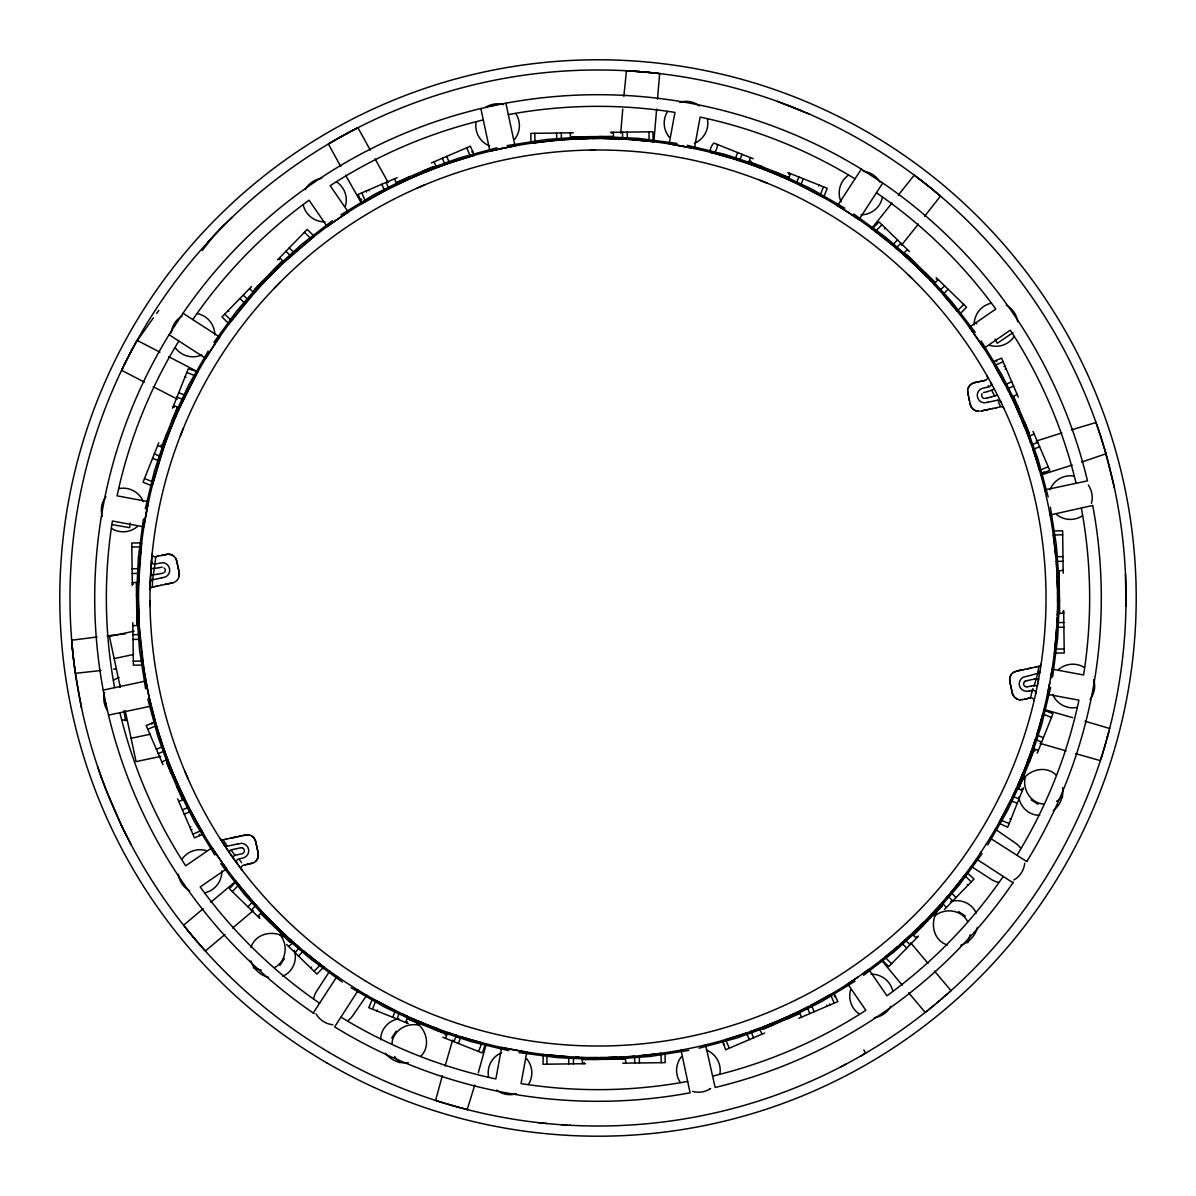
<?xml version="1.0" encoding="UTF-8"?>
<svg xmlns="http://www.w3.org/2000/svg" width="1196" height="1196" viewBox="0 0 1196 1196"><rect width="100%" height="100%" fill="white"/><g stroke="black" fill="none" stroke-linecap="round" stroke-linejoin="round"><path stroke-width="1.5" d="M1057.638 602.889L1057.653 596.341M1125.959 606.357L1125.496 574.409M150.098 587.61L150.233 582.826M136.538 596.415L138.362 557.605L143.4 519.079M1057.473 610.917L1057.458 611.605M1059.462 599.585L1057.638 638.395L1052.6 676.921M138.542 584.306L138.362 602.769M138.542 584.56L141.651 542.909L131.769 542.999L132.322 585.457M152.535 580.09L152.4 586.653M1057.399 613.294L1063.722 613.443M1057.369 614.101L1057.339 615.222M380.717 1039.758C380.373 1029.412 388.82 1020.083 398.971 1018.843M1057.219 618.063L1057.174 619.199M1057.115 620.32L1057.055 621.457M151.488 561.193L150.248 582.497A2.915 2.9 0 0 1 152.55 579.806M1064.186 648.994L1054.812 649.114L1056.741 627.048M155.032 563.735L155.689 556.768A2.915 2.915 0 0 1 152.191 553.554L151.533 560.655M967.728 390.24L967.758 389.866A8.536 8.536 0 0 1 973.484 383.004M620.709 133.204L622.772 109.06M623.864 96.278L626.45 70.743M653.853 141.741L656.634 109.09M657.486 99.148L659.669 73.584L654.451 73.001M129.975 523.026L129.631 527.675L112.618 524.7M1054.438 652.298L1054.349 653.061L1064.231 653.001L1063.678 610.543M970.15 934.749L967.743 942.807M391.959 1043.704C392.722 1030.653 406.954 1022.042 419.063 1025.331M179.191 575.964L179.28 575.321A10.226 10.226 0 0 0 179.325 574.349L179.31 573.975A12.693 12.693 0 0 0 179.265 573.213L179.116 572.077M1038.143 671.001L1038.846 666.531M1029.607 675.665L1037.769 673.303M1038.053 671.584L1037.829 672.989M1039.862 672.062L1039.922 671.704A2.915 2.9 0 0 1 1037.68 673.931M145.882 515.057L143.879 526.853L112.409 521.022A491.661 491.661 0 0 0 114.592 687.67M1050.507 678.775L1052.121 669.147L1083.591 674.978A491.661 491.661 0 0 0 1081.408 508.33M145.613 516.582L146.151 513.607M1038.636 678.999L1034.405 679.089M152.565 579.731L154.942 564.363M1038.502 679.747L1037.799 683.424M146.047 514.235L146.45 512.052M1049.729 682.991L1049.58 683.768M146.331 512.665L146.749 510.513M1049.281 685.383L1049.43 684.605M146.63 511.096L148.543 501.677L117.073 495.847A491.661 491.661 0 0 1 178.832 341.054M1049.37 684.904L1047.457 694.323L1078.927 700.153A491.661 491.661 0 0 1 1017.168 854.946M1037.56 684.65L1037.395 685.472M1037.321 685.876L1034.121 685.383M1036.185 691.363L1035.706 693.56M145.314 508.763L154.419 470.985L166.618 434.103M1050.686 687.237L1041.581 725.015L1029.382 761.897M1025.331 776.937C1022.042 789.046 1030.653 803.278 1043.704 804.041M1031.46 693.8L1032.118 690.854M1031.311 694.472L1030.548 697.702M1031.879 691.916L1032.058 691.094M1043.944 709.452L1072.707 717.675M1109.664 728.439L1085.041 721.248M977.356 927.423C975.458 935.676 968.969 942.702 960.837 945.139M1109.021 730.906L1108.079 734.464M164.42 445.39L152.221 485.89L143.027 482.257L158.754 442.834M1040.146 723.67L1042.837 713.773M1010.007 677.175L1009.843 677.893A10.659 10.659 0 0 0 1009.738 681.047L1010.456 684.516A67.798 67.798 0 0 1 1011.592 689.838L1011.816 691.153M1107.436 736.871L1107.69 735.959M1107.526 736.527L1106.868 738.904M1106.539 740.145L1105.837 742.581M1105.926 742.297L1104.67 746.633M1039.922 724.462L1036.678 735.286M435.598 1100.425L442.341 1075.667M445.106 1066.085L452.626 1040.072M467.232 1109.574L474.752 1085.041M478.325 1072.707L486.324 1043.884M1103.923 749.145L1104.656 746.678M1103.564 750.37L1102.951 752.389M1102.847 752.733L1101.471 757.143M1019.5 786.983C1023.043 771.375 1044.646 763.153 1056.412 775.367M1101.591 756.769L1100.858 759.071M1035.512 738.934L1032.402 748.248M1100.365 760.611L1075.667 753.659M257.828 857.891L258.142 856.695A9.912 9.912 0 0 0 258.306 855.14L258.261 853.72A14.188 14.188 0 0 0 258.157 852.912L257.888 851.612M164.36 445.54L169.996 430.381M1031.415 751.103L1026.527 764.274M250.996 947.501C256.049 930.802 279.999 928.858 289.806 942.089M968.177 388.162L968.446 387.504A8.776 8.776 0 0 1 972.333 383.453M1037.635 674.021L1034.032 686.295M180.312 435.942L182.181 431.203M169.952 430.5L170.535 429.02M257.678 858.294L256.228 860.672M172.568 408.195L188.295 368.772L197.833 371.836L168.741 356.737M161.804 446.153L177.083 407.896M158.201 459.907L158.889 458.203M162.297 449.636L162.985 447.932M372.494 1009.185L375.963 1000.469L395.622 1010.71M753.166 158.754L713.743 143.027C704.534 154.359 716.554 157.663 717.465 144.507M376.875 1010.934L377.278 1009.917M392.722 1017.258L395.383 1010.59M713.982 153.223L735.032 159.247L737.693 152.58M397.102 1019.007L399.344 1012.519M739.532 160.683L742.073 154.329M405.504 1022.356L408.06 1016.585M735.032 159.247L748.128 163.553L750.475 157.678M406.969 1022.939L407.373 1021.922M408.449 1019.216L409.122 1017.527L446.078 1032.671M749.922 163.329L786.878 178.473L787.551 176.784M750.46 161.983L750.864 160.967M445.136 1035.033L445.54 1034.017M788.627 174.078L789.031 173.061M445.525 1038.322L447.872 1032.447M788.149 179.52L790.496 173.644M453.927 1041.671L456.468 1035.317M823.431 197.415L796.372 183.347L798.898 176.993M458.307 1043.42L460.968 1036.753L470.133 1039.518M800.617 185.41L803.278 178.742M818.722 186.083L819.125 185.066M478.535 1051.493L482.018 1042.777L472.33 1040.146M820.037 195.531L823.506 186.815M823.566 197.489L827.228 188.295L787.805 172.568M1033.015 748.068L1033.703 746.364M1037.111 737.797L1037.799 736.093M1018.917 788.104L1034.196 749.847M1023.432 787.805L1007.705 827.228L998.765 823.117M1037.246 753.166L1052.973 713.743L1043.779 710.08M171.073 427.675L171.372 426.882M171.342 427.002L171.686 426.135M182.405 430.65L183.167 428.781M171.955 425.447L171.611 426.314L172.254 424.715M172.149 424.969L172.523 424.072M172.433 424.296L178.653 409.765M1023.357 772.227L1017.766 785.294M172.269 419.945L188.819 384.783L208.209 351.116M1023.731 776.055L1007.182 811.217L987.791 844.884M178.563 409.974L197.549 372.33M1032.97 688.672L1032.597 689.479M121.603 370.282L125.67 361.969M1012.25 797.209L1016.48 788.149L1022.356 790.496M122.082 369.295L122.814 367.755M1010.949 799.885L1000.364 820.232M124.01 365.318L124.862 363.569M125.281 362.747L126.223 360.848M125.999 361.297L126.387 360.519M126.342 360.609L129.482 354.465M126.701 359.921L127.239 358.86M127.135 359.069L127.628 358.082M128.72 355.945L130.439 352.656M130.08 353.343L131.067 351.475M130.783 352.013L131.276 351.056M131.186 351.22L135.372 343.476M131.56 350.518L132.113 349.486M132.008 349.681L132.472 348.798M132.816 348.171L133.324 347.229M133.653 346.616L134.565 344.941M135.058 344.044L136.075 342.191M135.836 342.639L153.372 317.912M136.688 341.099L137.077 340.382L159.89 352.147M995.281 829.202L1014.911 842.717A21.812 21.812 0 0 1 1020.801 848.383M989.989 838.067L1026.766 861.554M105.263 700.527L103.215 690.152A503.292 503.292 0 0 1 169.07 334.716L174.212 326.493M986.461 843.733L985.833 844.72M210.167 351.28L205.727 358.396L169.07 334.716M210.496 350.772L211.393 349.367M174.168 326.583L174.706 325.731M174.646 325.82L176.47 322.995M211.318 349.486L213.905 345.509M279.954 965.411L284.409 958.564M329.633 971.182L316.671 991.14A21.812 21.812 0 0 0 313.591 998.705M337.018 976.385L313.232 1012.997A503.292 503.292 0 0 1 108.522 715.133L151.219 706.059M837.514 205.682L861.374 169.114A503.292 503.292 0 0 0 505.908 103.2L495.802 105.188M858.982 219.616L882.768 183.003A503.292 503.292 0 0 1 1087.478 480.867L1044.781 489.941L1044.975 490.779M391.705 1037.993L396.16 1031.131M176.41 323.099L177.935 320.782M213.86 345.569L219.586 337.063M177.8 320.976L182.973 313.292A503.292 503.292 0 0 1 480.867 108.522L489.941 151.219L499.45 149.037M980.974 852.195L980.331 853.152M1013.356 882.229L1013.027 882.708A503.292 503.292 0 0 1 715.133 1087.478L705.595 1044.885M213.92 342.325L236.793 310.915L262.178 281.509M982.08 853.675L959.207 885.085L933.822 914.492M970.419 867.429L971.182 866.367L991.14 879.329A21.812 21.812 0 0 0 998.705 882.409M156.631 313.412L158.799 310.422M202.184 250.577L214.129 235.448M1011.397 674.38L1011.024 674.918A8.402 8.402 0 0 0 1010.261 676.443M966.802 872.362L974.052 879.045L944.436 909.453M255.944 290.942L229.064 323.832L221.948 316.955L251.564 286.547M871.555 228.6L892.007 202.991M898.241 195.202L914.252 175.154L928.245 185.993M901.47 245.21L918.379 224.056M924.598 216.267L940.475 196.114M950.222 893.352L964.544 875.367L971.257 881.915M949.071 894.698L941.686 903.219M255.884 291.017L266.349 279.744M940.176 904.909L935.975 909.543M207.85 242.205L209.763 240.112M934.599 911.023L936.767 908.676M935.616 909.917L930.787 915.075M420.633 1056.412C432.847 1044.646 424.625 1023.043 409.017 1019.5M214.039 235.537L214.757 234.775M1062.661 796.387L1057.967 800.408M214.592 234.954L215.37 234.117M215.235 234.267L215.998 233.459M215.743 233.743L216.626 232.801M274.123 288.445L280.073 282.331M216.401 233.041L217.253 232.159M217.014 232.413L217.881 231.501M217.657 231.725L219.481 229.841M267.336 278.713L266.723 279.341L268.233 277.771M219.152 230.2L220.064 229.243M277.592 259.846L307.208 229.438L314.294 236.345L282.615 263.613M254.3 289.582L281.867 261.281M253.522 292.885L282.166 262.447M232.308 891.588L238.841 884.876L238.258 884.143M874.5 230.798L875.367 231.456L881.915 224.743M884.532 228.825L885.294 228.032M247.901 906.777L252.909 901.635L238.841 884.876M875.367 231.456L892.5 245.075L897.508 239.933M251.28 910.066L256.049 905.178L252.909 901.635M892.5 245.075L896.118 248.125L900.887 243.237M257.768 916.39L262.178 911.86L256.049 905.178M896.118 248.125L902.965 254.075L907.375 249.545M258.889 917.482L259.652 916.704M262.447 913.834L292.885 942.478M904.445 254.808L905.208 254.03M290.792 941.97L291.555 941.192M933.553 282.166L903.115 253.522M936.348 279.296L937.111 278.519M288.625 946.455L293.469 942.298M938.232 279.61L933.822 284.14L934.599 284.962M295.113 952.764L299.449 947.501M944.72 285.934L939.563 290.404M298.492 956.067L303.5 950.925L320.812 964.679M948.099 289.223L943.091 294.366L957.293 311.304M310.706 967.968L311.468 967.175M314.085 971.257L320.633 964.544M957.159 311.124L963.692 304.412M323.802 966.921L316.955 974.052L286.547 944.436M959.611 314.249L966.562 307.208L936.154 277.592M942.478 903.115L913.834 933.553M914.133 934.719L941.701 906.418M918.408 936.154L888.792 966.562L881.706 959.655M219.78 229.557L220.662 228.645M268.741 277.263L269.758 276.216M220.408 228.899L221.23 228.062M269.474 276.5L270.266 275.693M221.036 228.257L221.903 227.375M270.042 275.932L270.789 275.185M221.679 227.614L222.546 226.717M222.306 226.971L223.159 226.104M271.163 274.796L282.241 263.972M222.949 226.313L223.742 225.521M223.592 225.67L224.355 224.908M923.686 922.37L913.4 932.372M224.235 225.027L224.998 224.25M224.878 224.385L232.114 217.298M272.823 270.58L301.556 244.433L332.353 220.737M923.177 925.42L894.444 951.568L863.647 975.263M912.114 933.583L903.787 941.192M949.071 992.411L951.014 990.662L934.48 971.047M902.681 942.179L900.618 943.988M947.86 993.487L944.87 996.104M942.089 906.194C928.858 916.001 930.802 939.951 947.501 945.004M943.495 997.3L941.103 999.363M897.508 946.679L890.781 952.36M939.877 1000.409L937.978 1002.009M203.2 908.676L183.586 925.211L187.533 930.159M210.825 902.247L235.896 881.123M224.953 934.48L205.338 951.014L195.591 939.877M232.577 928.051L253.283 910.605M938.606 1001.486L936.677 1003.1M934.689 1004.76L933.03 1006.12M889.555 953.362L885.937 956.292M930.159 1008.467L931.774 1007.152M930.294 1008.363L928.515 1009.783M1053.242 810.574C1060.164 805.371 1063.962 796.297 1062.631 787.716M934.39 916.315C944.033 907.659 961.3 909.334 967.519 921.369M927.259 1010.784L925.211 1012.414L908.676 992.8M881.317 959.954L902.247 985.175M862.301 974.082L868.804 969.418L886.939 995.805A491.661 491.661 0 0 0 1003.235 876.414M335.538 220.647L327.196 226.582L309.061 200.195A491.661 491.661 0 0 0 192.765 319.586M335.015 221.006L336.779 219.78M336.33 220.094L337.99 218.943M228.6 851.492L232.293 849.579M337.646 219.182L348.29 212.081L330.171 185.694A491.661 491.661 0 0 1 483.289 119.914M858.354 976.818L847.71 983.919L865.829 1010.306A491.661 491.661 0 0 1 712.711 1076.086M1013.042 332.652L997.285 343.267L995.072 339.156M1013.162 672.675L1014.387 671.958A11.482 11.482 0 0 1 1015.613 671.434L1015.838 671.36A18.613 18.613 0 0 1 1017.333 670.926L1019.485 670.478M340.995 214.802L374.154 194.529L408.853 177.083M1013.431 672.496L1017.138 670.971M855.005 981.198L821.846 1001.471L787.147 1018.917M274.632 967.519C286.666 961.3 288.341 944.033 279.685 934.39M1057.488 800.722L1056.517 801.29M361.76 203.694L345.569 175.199M833.522 992.725L837.873 1001.56L798.868 1018.319M329.767 143.176L330.634 142.668M254.225 862.346L253.896 862.525M413.218 177.113L387.459 189.402L362.059 203.514L358.127 194.44L397.132 177.681M331.232 142.324L332.892 141.352M334.267 140.56L328.377 144.013L340.755 166.468M333.863 140.784L335.702 139.738M860.896 1055.933L865.62 1053.183L863.841 1049.938M335.762 139.693L341.936 136.224M336.704 139.155L338.064 138.392M338.916 137.899L339.858 137.376M340.501 137.017L343.745 135.223M342.654 135.821L344.926 134.58M344.463 134.834L352.999 130.259M345.853 134.072L346.825 133.548M346.616 133.653L347.423 133.219M981.109 388.85L980.242 389.403A7.4 7.4 -55.4 0 0 977.446 396.893A7.281 7.281 0 0 0 983.396 402.678L984.099 402.738M348.26 132.771L349.023 132.352M165.915 576.636L166.468 576.322A7.281 7.281 0 0 0 169.503 568.623A7.4 7.4 31.4 0 0 164.121 562.927L162.97 562.763M349.695 132.008L351.265 131.171M845.811 1064.261L839.996 1067.31M987.298 391.675L994.354 389.119M810.634 1005.522L830.487 994.519L834.195 1003.145M352.342 130.603L356.782 128.301M355.182 129.123L357.888 127.733M808.541 1006.598L799.048 1011.368L801.529 1017.168M990.737 397.177L997.389 395.009M282.809 976.175C292.616 972.213 297.64 960.343 294.336 950.446M797.553 1012.085L796.686 1012.504M796.207 1012.728L783.455 1018.588M417.24 188.056L424.879 184.782M412.919 177.247L413.891 176.829M413.622 176.933L415.221 176.246L414.354 176.619M781.481 1019.455L780.031 1020.083M415.042 176.32L416.552 175.677M417.225 175.378L420.454 174.018M431.382 162.97L470.387 146.211L474.289 155.301L447.11 163.822L420.573 173.973M396.937 182.196L433.236 166.603M360.415 199.792L361.73 199.224M434.895 167.784L398.208 183.556L397.625 182.211M471.792 151.937L472.689 151.548M155.301 721.711L146.211 725.613L162.97 764.618M992.471 362.029L1001.56 358.127L1018.319 397.132M147.796 729.291L156.407 725.598L149.276 697.642M1003.145 361.805L994.519 365.513L1005.268 384.888M1003.997 366.574L1004.999 366.14M1005.148 369.25L1006.15 368.817M156.392 749.294L162.985 746.468L156.407 725.598M1005.148 384.649L1011.741 381.808M158.246 753.63L164.525 750.939M1007.316 388.85L1013.595 386.144M161.819 761.957L167.634 759.46L162.985 746.468M1017.168 394.471L1011.457 397.177M1013.789 397.625L1012.444 398.208L1028.216 434.895M182.211 798.375L183.556 797.792L167.784 761.105M178.832 801.529L184.633 799.048M1028.366 436.54L1034.181 434.043M182.405 809.856L188.684 807.151L203.395 833.732M1031.475 445.062L1037.754 442.37M184.259 814.192L190.852 811.351M1039.608 446.706L1033.015 449.532L1036.02 458.621M189.85 827.183L190.852 826.75M191.001 829.86L192.003 829.426M192.855 834.195L201.481 830.487M1048.204 466.709L1039.593 470.402L1036.334 459.608M203.529 833.971L194.44 837.873L177.681 798.868M723.311 1044.452L724.208 1044.063M761.105 1028.216L797.792 1012.444L798.375 1013.789M834.27 996.776L835.585 996.208M762.764 1029.397L799.063 1013.804M764.618 1033.03L725.613 1049.789L722.399 1040.505M417.135 175.423L417.882 175.094M775.427 1022.027L762.39 1027.259M981.796 388.55L985.833 387.534M422.876 171.058L459.428 157.902L496.953 147.796M773.124 1024.942L736.572 1038.098L699.047 1048.204M165.168 576.98L161.923 577.817M173.555 582.557L173.584 582.542A8.536 8.536 0 0 0 179.251 575.635L178.802 570.597M750.341 1031.685L759.46 1028.366L761.957 1034.181M252.147 863.273L253.343 862.794L245.629 864.723M729.291 1048.204L725.598 1039.593L746.723 1032.94M163.284 573.019L161.161 573.527M983.605 392.527L986.939 391.75M173.166 582.691L172.089 582.975L173.031 582.721M1036.11 441.115L1061.913 432.907M1071.422 429.887L1096.014 422.502M1040.894 474.991L1072.139 465.08M1081.647 462.06L1105.956 453.792M251.893 863.363L250.308 863.796A41.77 41.77 0 0 1 248.708 864.125L244.687 864.917M1025.869 680.898L1027.499 680.554M950.446 901.664C960.343 898.36 972.213 903.384 976.175 913.191M480.927 108.507L491.825 106.025M238.841 836.453L244.462 835.197M1017.452 670.896L1019.082 670.552M1033.987 700.437A2.915 2.915 0 0 0 1030.504 697.896L1025.346 699.047A41.77 41.77 0 0 1 1023.746 699.391L1028.396 698.344M241.607 835.84L238.258 836.572M238.213 843.868L241.368 843.374A7.46 7.46 0 0 1 244.134 843.913L244.612 844.137A7.415 7.4 0 0 1 244.373 857.532L243.386 857.891A12.319 12.214 -8.8 0 1 242.459 858.19L238.841 858.878A2.915 2.9 0 0 0 237.077 863.437M236.823 848.622L240.845 847.77M1028.949 675.8L1023.612 677.1A7.46 7.46 0 0 0 1021.294 678.715L1020.95 679.119A7.415 7.4 0 0 0 1026.617 691.258L1027.543 691.198A12.319 12.214 -15.2 0 0 1028.635 691.079L1029.906 690.735M161.191 555.527L167.619 554.241A8.536 8.536 0 0 1 175.558 558.248L176.335 559.878A13.051 13.051 0 0 1 176.545 560.431L176.784 561.238A19.704 19.704 0 0 1 177.053 562.314L177.591 565.125M238.064 843.898L236.075 844.331M1029.532 690.825L1032.253 690.227A2.915 2.9 0 0 1 1035.676 693.695M164.6 554.78L162.163 555.318M982.409 410.721L980.929 411.05L984.981 410.153M982.798 410.632L984.353 410.288M242.938 835.526L248.783 835.017M710.334 1088.599L710.574 1088.539A21.812 21.812 0 0 1 692.634 1091.425M165.093 554.675L167.53 554.256M158.545 563.376L162.193 562.763M987.687 397.834L990.617 397.207M988.225 402.17L984.921 402.738M988.404 402.14L991.634 401.452M158.918 567.756L162.163 567.128M987.238 397.939L984.921 398.373M1025.136 669.312L1020.233 670.328M237.705 854.662L241.502 853.884A8.791 8.791 0 0 0 242.1 853.735M237.301 854.751L235.627 855.11M499.39 149.052L501.004 148.693M979.404 381.614L977.222 382.077M979.584 381.569L981.019 381.255M979.763 381.539L974.964 382.526L975.951 382.316M168.068 583.783L172.119 582.96L166.095 584.216M166.453 584.141L165.571 584.336M1024.867 669.356L1028.126 668.669M980.735 381.315L981.557 381.15M1023.103 669.745L1019.68 670.433M491.765 106.04L492.573 105.876M500.9 148.723L501.812 148.513M158.186 556.155L156.332 556.559M157.409 563.63L155.002 564.138A2.915 2.9 0 0 1 151.503 561.059M157.648 574.259L160.982 573.557M157.424 574.319L150.576 575.007M158.455 578.55L161.684 577.862M165.93 584.261L165.048 584.44M989.212 409.256L990.183 409.062M233.803 837.499L234.939 837.26M233.071 837.663L234.551 837.35M492.438 105.906L495.039 105.353M501.602 148.558L503.262 148.214M157.259 556.349L155.854 556.648M158.276 556.14L161.385 555.482M981.707 381.105L982.678 380.911M158.141 567.921L150.95 568.638M158.096 578.625L152.774 579.761M156.512 586.264L160.922 585.322M165.302 584.395L160.339 585.442M150.098 589.479A2.915 2.915 0 0 1 152.355 587.146L154.045 586.788M155.809 586.399L157.528 586.04M992.71 408.509L987.657 409.6M1003.937 408.434A2.915 2.915 0 0 0 1000.693 406.819L995.535 407.926M134.161 631.159L109.434 636.407L120.213 687.072M114.158 658.607L133.698 654.451M103.2 690.092L145.897 681.017M1050.103 514.983L1092.71 505.46M131.097 738.291L150.457 734.18M160.772 756.365L136.06 761.628L125.251 710.828M232.532 837.783L233.414 837.589M233.041 837.663L230.365 838.232M220.004 838.501A2.915 2.915 0 0 0 223.069 839.786L226.687 839.024M234.67 837.32L235.507 837.14M235.134 837.215L235.896 837.065M1031.565 667.936L1028.321 668.624M1035.243 667.159L1036.558 666.875M1038.621 666.441L1038.861 666.381A2.915 2.915 0 0 0 1041.133 663.974M1030.997 668.056L1035.975 666.994M231.561 845.288L235.821 844.391M232.742 849.489L236.569 848.682M245.449 864.768L243.521 865.186A2.915 2.915 0 0 0 241.831 869.791M982.768 380.881L984.622 380.492M982.424 380.956L985.1 380.388M984.816 380.448L985.265 380.358A2.915 2.915 0 0 0 987.193 376.067M991.992 401.378L997.315 400.241M988.016 409.525L987.134 409.705M992.127 408.643L996.552 407.701M152.355 587.146L156.556 586.249M1027.798 668.743L1029.397 668.4M1035.781 667.039L1038.861 666.381M225.954 839.173L230.933 838.112M231.037 845.393L227.225 846.2A2.915 2.9 0 0 1 224.19 844.959M1033.972 679.179L1027.708 680.509M1033.628 685.487L1031.939 685.846M235.119 855.215L232.443 856.949L220.677 839.547M1028.575 698.3L1029.607 698.09M503.053 148.259L504.772 147.9M984.637 410.228L985.504 410.034M987.492 409.63L986.595 409.809M494.89 105.383L495.877 105.173M986.954 409.735L985.16 410.108M236.27 836.976L237.062 836.811M504.577 147.93L506.357 147.571M986.012 387.504L988.928 386.876A2.915 2.9 0 0 0 990.856 382.645M236.793 836.871L238.393 836.542M1031.55 685.921L1027.887 686.728A8.791 8.791 0 0 1 1027.14 686.863M506.237 147.601L514.923 145.912M977.042 382.107L976.265 382.257M1019.276 670.508L1020.053 670.373M507.194 145.613L545.585 139.588L584.336 136.733M688.806 1050.387L650.415 1056.412L611.664 1059.267M590.63 138.407L560.775 139.857L530.994 143.251L530.815 133.369L573.273 132.816M408.285 1062.631C399.703 1063.962 390.629 1060.164 385.426 1053.242M1022.281 699.615L1023.058 699.51L1021.847 699.66M71.67 640.234L97.13 636.975M107.042 635.868L118.374 634.613M119.794 634.448L125.46 633.82M100.883 670.522L75.378 673.318L81.507 707.778M113.62 669.102L116.461 668.773M639.038 1055.814L661.044 1053.317L661.179 1062.691M632.34 1056.367L634.598 1056.203L634.687 1063.035M631.204 1056.457L630.068 1056.531M628.947 1056.621L627.81 1056.696M625.553 1056.83L625.628 1063.154M616.688 1057.279L608.375 1057.533M590.211 150.053L595.01 149.993M610.543 132.322L653.001 131.769L653.121 141.666M571.359 136.912L612.561 136.374M572.54 138.631L611.948 138.123M1052.734 530.949L1062.631 530.815L1063.184 573.273M131.814 547.006L141.188 546.886M1062.691 534.821L1053.317 534.956L1055.799 556.693L1062.975 556.603M132.098 568.788L139.274 568.683M132.158 573.497L139.005 573.407M1056.203 561.402L1063.035 561.313M132.278 582.557L138.601 582.467M1063.154 570.372L1056.86 571.03M132.308 584.126L133.399 584.111M1062.601 611.889L1063.693 611.874M132.846 625.628L139.17 625.553L143.983 669.835M132.965 634.687L139.797 634.598M1056.995 622.593L1063.842 622.503M133.025 639.397L140.201 639.307M1056.726 627.317L1063.902 627.212M133.309 661.179L142.683 661.044M143.266 665.051L133.369 665.185L132.816 622.727M584.052 1057.877L623.46 1057.369M583.439 1059.626L624.641 1059.088M585.457 1063.678L542.999 1064.231L543.298 1054.394M622.727 1063.184L665.185 1062.631L665.051 1052.734M591.99 138.377L601.439 138.362M592.708 138.377L593.635 138.362M602.56 1057.638L600.377 1057.653M594.457 138.362L593.44 138.362L595.982 138.347M601.797 1057.638L600.975 1057.653M598.927 1057.653L592.379 1057.623M598.523 138.347L599.988 138.347M600.736 138.347L627.377 139.289L653.808 141.741M603.621 138.377L604.668 138.392M591.332 1057.608L590.301 1057.593M605.191 138.392L606.746 138.422M607.269 138.437L608.316 138.452M608.824 138.467L609.87 138.497M599.585 136.538L638.395 138.362L676.921 143.4M610.394 138.512L611.44 138.542M596.415 1059.462L557.605 1057.638L519.079 1052.6M581.899 1057.369L582.557 1063.722M1039.758 815.283C1029.412 815.627 1020.083 807.18 1018.843 797.029M579.073 1057.264L577.937 1057.219M1019.949 699.69L1021.07 699.72L1019.411 699.645M576.801 1057.174L575.68 1057.115M573.407 1056.995L573.497 1063.842M570.357 1125.301L569.595 1125.257M626.031 70.728L645.75 72.134M627.317 70.788L629.111 70.893M566.725 1125.092L561.358 1124.748M629.858 70.938L630.98 71.013M631.578 71.042L632.52 71.102M633.521 71.177L635.3 71.297M636.048 71.356L636.93 71.416M637.857 71.476L638.903 71.566M638.784 71.551L639.651 71.625M640.398 71.685L641.235 71.745M642.461 71.85L643.284 71.924M644.106 71.999L656.365 73.21M646.468 72.209L647.544 72.298M640.338 140.291L641.146 140.366M648.516 72.403L650.086 72.552M641.938 140.455L642.715 140.53M546.901 1123.552L545.899 1123.448M651.028 72.642L651.865 72.732M545.002 1123.358L538.155 1122.625M657.053 73.285L658.054 73.405M261.251 970.15L253.193 967.743M678.252 145.404L679.074 145.553M679.762 145.673L680.539 145.807M341.054 1017.168A491.661 491.661 0 0 0 495.847 1078.927L501.677 1047.457L526.853 1052.121L521.022 1083.591A491.661 491.661 0 0 0 687.67 1081.408M682.796 146.226L683.574 146.375M249.231 835.107L247.692 834.928A11.482 11.482 0 0 0 246.361 834.943L246.197 834.958A18.613 18.613 0 0 0 244.582 835.182M687.237 145.314L725.015 154.419L761.897 166.618M508.763 1050.686L470.985 1041.581L434.103 1029.382M485.591 1043.704L482.257 1052.973L442.834 1037.246M461.357 1108.034L467.636 1109.679M268.577 977.356C260.324 975.458 253.298 968.969 250.861 960.837M461.507 1108.079L453.419 1105.837M472.764 1040.266L471.134 1039.802M453.374 1105.837L449.367 1104.67M1040.072 743.374L1066.085 750.894M449.322 1104.656L443.297 1102.847M443.268 1102.847L439.65 1101.725M439.231 1101.591L435.209 1100.305M455.93 1035.153L454.854 1034.794M452.163 1033.912L451.086 1033.553M450.01 1033.18L448.934 1032.821M748.128 163.553L750.804 164.48M750.61 164.42L764.453 169.548M777.415 101.391L809.707 114.278M438.528 1029.113L432.414 1026.796M786.729 104.859L787.596 105.188M788.388 105.502L789.166 105.801M760.058 180.312L764.797 182.181M764.274 169.473L765.231 169.847M789.973 106.115L790.84 106.444M764.947 169.727L765.948 170.116M765.619 169.996L766.621 170.385M791.737 106.803L792.485 107.102M766.307 170.266L767.653 170.804M767.354 170.684L768.325 171.073M793.277 107.416L794.234 107.79M749.847 161.804L788.104 177.083M736.093 158.201L737.797 158.889M746.364 162.297L748.068 162.985M186.815 372.494L195.531 375.963M1042.777 713.982L1051.493 717.465M185.066 376.875L186.083 377.278M178.742 392.722L185.41 395.383M1036.753 735.032L1043.42 737.693M176.993 397.102L183.347 399.628M1035.317 739.532L1041.671 742.073M173.644 405.504L179.52 407.851M1032.447 748.128L1038.322 750.475M173.061 406.969L174.078 407.373M176.784 408.449L178.473 409.122L163.329 446.078M1032.671 749.922L1017.527 786.878L1019.216 787.551M1034.017 750.46L1035.033 750.864M160.967 445.136L161.983 445.54M1021.922 788.627L1022.939 789.031M157.678 445.525L163.553 447.872M154.329 453.927L160.683 456.468M1012.653 796.372L1019.007 798.898M152.58 458.307L159.247 460.968M1010.59 800.617L1017.258 803.278M1009.917 818.722L1010.934 819.125M144.507 478.535L153.223 482.018M1000.469 820.037L1009.185 823.506M447.932 1033.015L449.636 1033.703M458.203 1037.111L459.907 1037.799M407.896 1018.917L446.153 1034.196M408.195 1023.432L368.772 1007.705L372.614 998.615M768.729 171.222L770.359 171.88L769.491 171.536M794.996 108.103L795.759 108.402M765.35 182.405L767.219 183.167M770.209 171.82L771.031 172.149M770.867 172.089L786.4 178.727M798.166 109.389L799.048 109.748M423.623 1023.298L417.583 1020.771M799.945 110.122L800.722 110.451M414.997 1019.665L414.04 1019.246M776.055 172.269L811.217 188.819L844.884 208.209M419.945 1023.731L384.783 1007.182L351.116 987.791M786.235 178.653L796.372 183.347M407.328 1016.241L406.296 1015.778M405.28 1015.299L404.248 1014.821M403.216 1014.343L402.2 1013.864M1017.004 698.927L1014.806 697.418M121.588 370.312L144.372 382.107M153.223 386.697L177.277 399.15M251.414 835.929L252.042 836.303A8.402 8.402 0 0 1 253.283 837.335M366.798 995.281L353.283 1014.911A21.812 21.812 0 0 1 347.617 1020.801M837.678 205.772L846.334 211.199M358.277 990.198L334.626 1026.886A503.292 503.292 0 0 0 690.092 1092.8L681.017 1050.103M861.449 169.159L882.439 182.794M846.245 211.139L847.037 211.647M846.962 211.602L848.173 212.38M848.084 212.335L849.564 213.292M1031.131 799.84L1037.993 804.295M183.003 313.232L219.616 337.018M976.385 858.982L1012.997 882.768M958.564 911.591L965.411 916.046M849.399 213.187L858.788 219.481M314.144 1013.61L313.322 1013.042M853.675 213.92L885.085 236.793L914.492 262.178M342.325 982.08L310.915 959.207L281.509 933.822M323.742 966.876L322.232 965.755M874.022 230.439L872.048 228.974L879.045 221.948L909.453 251.564M918.438 178.324L919.963 179.49M920.501 179.908L921.354 180.566M921.937 181.015L923.447 182.196M925.375 183.721L926.302 184.453M926.96 184.961L939.757 195.486M930.114 187.503L931.101 188.31M935.137 191.614L936.378 192.646M938.441 194.38L940.624 196.219M298.596 946.769L297.729 946.021M978.298 411.26A8.776 8.776 0 0 1 973.081 409.167L973.081 409.167M296.877 945.288L296.025 944.541M295.158 943.793L294.306 943.046M903.055 254.15L918.737 268.741M291.091 940.176L290.314 939.488M235.134 855.603L230.992 849.863M286.083 935.616L282.51 932.282M399.614 1062.661L395.592 1057.967M281.449 931.28L277.263 927.259M908.138 274.676L911.801 278.234M919.784 269.758L923.402 273.346M276.216 926.242L262.253 911.95M906.418 254.3L934.719 281.867M304.412 232.308L311.124 238.841M967.175 884.532L967.968 885.294M289.223 247.901L294.366 252.909M950.925 892.5L956.067 897.508M285.934 251.28L290.822 256.049M947.875 896.118L952.764 900.887M279.61 257.768L284.14 262.178M941.925 902.965L946.455 907.375M278.519 258.889L279.296 259.652M941.192 904.445L941.97 905.208M254.03 290.792L254.808 291.555M916.704 936.348L917.482 937.111M249.545 288.625L254.075 293.035M911.86 933.822L916.39 938.232M243.237 295.113L248.125 299.882M905.178 939.951L910.066 944.72M239.933 298.492L245.075 303.5M901.635 943.091L906.777 948.099M228.032 310.706L228.825 311.468M224.743 314.085L231.456 320.633M884.876 957.159L891.588 963.692M261.281 914.133L289.582 941.701M259.846 918.408L229.438 888.792L236.15 881.452M227.285 846.26L223.144 839.906M924.433 274.377L927.334 277.352M174.481 556.873L174.003 556.409A8.776 8.776 0 0 0 168.771 554.241M930.234 280.342L930.951 281.105M925.42 272.823L951.568 301.556L975.263 332.353M270.58 923.177L244.433 894.444L220.737 863.647M1014.462 697.059L1013.7 696.102A9.912 9.912 0 0 1 1012.907 694.741L1012.369 693.381A14.188 14.188 0 0 1 1012.145 692.648L1011.831 691.243M936.513 287.055L937.29 287.892M938.053 288.729L938.815 289.567M204.68 950.282L203.44 948.891M201.646 946.873L200.584 945.662M197.684 942.313L196.383 940.803M195.621 939.907L193.722 937.649M910.605 942.717L928.051 963.423M194.784 938.92L191.524 935.018M192.421 936.109L193.184 937.021M191.539 935.048L186.845 929.307M253.821 837.918L254.285 838.531A10.659 10.659 0 0 1 255.63 841.341L257.843 851.403M190.867 934.226L189.641 932.745M188.49 931.34L189.177 932.162M187.443 930.04L188.056 930.802M239.215 885.324L237.645 883.366M184.707 926.631L185.35 927.438M237.795 883.545L236.554 881.975M241.712 869.612L239.768 867.055M239.678 860.073L241.592 862.645M239.35 866.502L238.632 865.545M237.765 864.364L236.21 862.241M235.821 861.718L232.682 857.353M971.765 407.701L971.451 407.238A8.536 8.536 0 0 0 979.464 411.185M1076.086 483.289A491.661 491.661 0 0 0 1010.306 330.171L983.919 348.29L969.418 327.196L995.805 309.061A491.661 491.661 0 0 0 876.414 192.765M216.954 855.08L226.582 868.804L200.195 886.939A491.661 491.661 0 0 0 319.586 1003.235M217.836 856.381L212.081 847.71L185.694 865.829A491.661 491.661 0 0 1 119.914 712.711M981.198 340.995L1001.471 374.154L1018.917 408.853M214.802 855.005L194.529 821.846L177.083 787.147M395.278 1057.488L394.71 1056.517M971.391 407.133L971.376 407.103A10.226 10.226 0 0 1 970.868 406.102L971.316 406.999M1000.349 406.221L998.301 401.781M988.24 385.62L988.733 386.517M357.918 127.718L370.312 150.173M375.125 158.904L388.207 182.614M175.737 558.577L176.021 559.13A13.545 13.545 0 0 1 176.844 561.477L176.963 561.956A43.176 43.176 0 0 1 177.367 563.899L177.382 564.034M991.17 383.198L991.783 384.32M131.276 844.929L126.402 835.496M991.888 390.703L994.803 396.325M188.684 807.151L176.754 781.96M1007.824 389.851L1008.348 390.868M126.477 835.645L125.625 833.941M125.296 833.283L125.7 834.09M1009.618 393.394L1010.112 394.411M124.952 832.595L125.341 833.373M124.429 831.534L124.967 832.64M124.608 831.893L122.979 828.574M1010.62 395.428L1011.113 396.444M1000.469 401.168L1001.022 402.319M122.455 827.483L123.068 828.768M122.635 827.856L121.379 825.24M121.11 824.672L121.514 825.539M121.215 824.896L105.996 789.659M1013.625 401.677L1014.058 402.618M1015.897 406.58L1018.887 413.218M188.056 778.731L184.782 771.121M1019.455 414.519L1020.083 415.969M176.485 781.317L176.829 782.109M175.962 780.121L176.545 781.451L175.842 779.837M1033.03 431.382L1049.789 470.387L1040.61 473.96M1013.804 396.937L1029.397 433.236M996.208 360.415L996.776 361.73M1044.063 471.792L1044.452 472.689M466.709 147.796L470.402 156.407M829.426 1003.997L829.86 1004.999M826.75 1005.148L827.183 1006.15M446.706 156.392L449.532 162.985M811.351 1005.148L814.192 1011.741M442.37 158.246L445.062 164.525M807.151 1007.316L809.856 1013.595M434.043 161.819L436.54 167.634M394.471 178.832L396.952 184.633M386.144 182.405L388.85 188.684M750.939 1031.475L753.63 1037.754M381.808 184.259L384.649 190.852M746.468 1033.015L749.294 1039.608M368.817 189.85L369.25 190.852M366.14 191.001L366.574 192.003M361.805 192.855L365.513 201.481M151.548 723.311L151.937 724.208M199.224 834.27L199.792 835.585M166.603 762.764L182.196 799.063M175.259 778.476L175.677 779.448M174.945 777.744L175.378 778.775M174.526 776.772L175.094 778.103M174.242 776.099L174.661 777.086M173.973 775.427L174.377 776.383M174.063 775.666L168.367 761.418M1022.311 421.246L1024.793 427.301M106.07 789.853L105.084 787.312M1026.886 432.638L1027.259 433.61M104.71 786.325L105.218 787.656M1024.942 422.876L1038.098 459.428L1048.204 496.953M171.058 773.124L157.902 736.572L147.796 699.047M104.844 786.699L101.69 778.237M168.382 761.433L167.634 759.46M1028.769 437.601L1029.158 438.663M1029.547 439.739L1029.935 440.801M101.361 777.34L101.78 778.461M1030.324 441.862L1030.713 442.924M101.451 777.594L100.524 774.993M100.584 775.187L97.564 766.457M1095.865 422.128L1099.363 432.339M1099.318 432.175L1100.739 436.555M160.727 739.696L161.056 740.698M160.339 738.5L160.608 739.337M1100.619 436.196L1105.642 452.731M1105.523 452.282L1114.493 488.222M970.15 404.039L970.718 405.743A12.693 12.693 0 0 1 970.464 405.04L969.926 403.097L970.106 403.844M1012.265 693.037L1011.667 690.331M257.618 850.461L258.216 853.316M1010.485 684.62L1011.562 689.673M1010.321 683.977L1009.887 682.079M178.488 569.251L178.234 568.205L178.772 570.417M968.356 395.562L968.042 394.187A19.704 19.704 0 0 1 967.848 393.095L967.743 392.258A13.051 13.051 0 0 1 967.699 391.66L967.699 390.853A13.545 13.545 0 0 0 967.893 393.335L967.968 393.828A43.176 43.176 0 0 0 968.401 395.771L968.895 397.834M178.667 569.999L179.071 571.897M108.507 715.073L105.966 703.846M968.73 397.147L969.119 398.881M1088.435 484.963L1088.539 485.427A21.812 21.812 0 0 1 1091.425 503.367M149.306 697.776L148.917 696.012M177.995 567.128L178.234 568.205L177.8 566.171M148.932 696.072L148.588 694.487M177.965 566.949L177.486 564.587M105.966 703.876L105.248 700.497M505.908 103.2L514.983 145.897M148.304 693.157L148.468 693.979M148.319 693.261L147.975 691.572M969.074 398.672L969.403 400.301M969.134 398.971L969.493 400.81M148.005 691.736L147.676 690.182M147.691 690.227L144.103 670.552M969.792 402.379L969.747 402.2M969.463 400.615L969.657 401.692M1050.387 507.194L1056.412 545.585L1059.267 584.336M256.303 844.256L255.72 841.595A9.06 9.06 0 0 0 249.157 834.853M145.613 688.806L139.588 650.415L136.733 611.664M256.378 844.705L256.393 844.81A67.798 67.798 0 0 0 257.529 850.117M143.969 669.685L144.133 670.717M119.839 684.919L120.213 687.266M123.95 710.828L125.49 720.59M75.303 672.765L73.988 662.913M75.049 670.986L75.154 671.763M74.914 670.074L74.66 668.175M74.451 666.606L74.586 667.562M73.898 662.255L74.122 664.019M141.741 653.823L141.876 654.885M73.733 660.82L73.988 663.003M141.562 652.313L141.681 653.27M73.659 660.297L73.808 661.493M73.733 660.91L73.375 657.86M73.569 659.489L72.792 652.433M73.195 656.215L73.285 657.038M72.971 654.167L73.106 655.393M72.896 653.42L72.283 647.305M72.702 651.626L72.821 652.672M72.522 649.832L72.642 650.983M72.448 649.084L72.134 645.661M72.179 646.199L72.044 644.764M71.984 644.076L71.64 639.83M71.895 642.895L71.745 641.116M1056.367 563.66L1056.457 564.796M1056.531 565.932L1056.621 567.054M1056.696 568.19L1056.756 569.311M139.17 625.553L139.08 624.103M139.095 624.297L138.915 620.859M138.99 622.413L139.05 623.46L138.691 615.805M138.841 619.289L138.915 620.903M1057.159 576.711L1057.204 577.743M138.751 617.51L138.826 619.199M138.751 617.211L138.796 618.257M138.676 615.656L138.721 616.688M1057.324 580.344L1057.533 587.625M138.706 616.284L138.527 610.737M138.646 614.52L138.482 609.063L138.497 609.84M138.482 609.257L138.392 604.742M1057.653 594.89L1057.623 592.827M138.437 606.925L138.467 608.375M150.053 605.699L149.993 600.99M138.407 605.475L138.422 606.581M138.347 601.125L138.377 603.292M138.377 604.01L138.407 605.759M1059.088 571.359L1059.626 612.561M1057.369 572.54L1057.877 611.948M648.994 131.814L649.114 141.188M627.212 132.098L627.317 139.274M639.307 1055.799L639.397 1062.975M622.503 132.158L622.593 139.005M613.443 132.278L613.533 138.601M611.874 132.308L611.889 133.399M584.111 1062.601L584.126 1063.693M570.372 132.846L570.447 139.17M561.313 132.965L561.402 139.797M556.603 133.025L556.693 140.201M568.788 1063.902L568.683 1056.726L546.886 1054.812L547.006 1064.186M534.821 133.309L534.956 142.683M138.123 584.052L138.631 623.46M136.374 583.439L136.912 624.641M138.362 602.56L138.377 603.382M997.539 400.197A2.915 2.9 0 0 1 1000.753 401.766M137.301 526.599A21.812 21.812 0 0 1 111.557 528.483M102.273 516.313A21.812 21.812 0 0 1 105.921 496.609M118.957 488.581A21.812 21.812 0 0 1 143.296 501.587M201.795 354.943A21.812 21.812 0 0 1 175.199 347.617M171.267 332.832A21.812 21.812 0 0 1 182.181 316.013M197.295 313.591A21.812 21.812 0 0 1 214.802 334.91M336.629 181.897A21.812 21.812 0 0 1 345.39 206.175M324.968 221.813A21.812 21.812 0 0 1 303.201 204.875M305.234 189.701A21.812 21.812 0 0 1 321.739 178.353M515.76 113.545A21.812 21.812 0 0 1 514.564 139.334M489.717 145.972A21.812 21.812 0 0 1 476.083 121.977M485.516 107.446A21.812 21.812 0 0 1 503.367 104.575M707.419 118.957A21.812 21.812 0 0 1 694.413 143.296M669.401 137.301A21.812 21.812 0 0 1 667.518 111.557M679.687 102.273A21.812 21.812 0 0 1 699.391 105.921M882.409 197.295A21.812 21.812 0 0 1 861.09 214.802M841.057 201.795A21.812 21.812 0 0 1 848.383 175.199M863.168 171.267A21.812 21.812 0 0 1 879.987 182.181M1014.103 336.629A21.812 21.812 0 0 1 989.825 345.39M974.187 324.968A21.812 21.812 0 0 1 991.125 303.201M1006.299 305.234A21.812 21.812 0 0 1 1017.647 321.739M1082.455 515.76A21.812 21.812 0 0 1 1056.666 514.564M1050.028 489.717A21.812 21.812 0 0 1 1074.023 476.083M1093.727 679.687A21.812 21.812 0 0 1 1090.079 699.391M1077.043 707.419A21.812 21.812 0 0 1 1052.704 694.413M1058.699 669.401A21.812 21.812 0 0 1 1084.443 667.518M890.766 1006.299A21.812 21.812 0 0 1 874.261 1017.647M859.371 1014.103A21.812 21.812 0 0 1 850.61 989.825M871.032 974.187A21.812 21.812 0 0 1 892.799 991.125M706.283 1050.028A21.812 21.812 0 0 1 719.917 1074.023M680.24 1082.455A21.812 21.812 0 0 1 681.436 1056.666M126.193 720.216A21.812 21.812 0 0 1 121.977 719.917M107.446 710.484A21.812 21.812 0 0 1 104.575 692.634M113.545 680.24A21.812 21.812 0 0 1 119.181 677.564M221.813 871.032A21.812 21.812 0 0 1 204.875 892.799M189.701 890.766A21.812 21.812 0 0 1 178.353 874.261M181.897 859.371A21.812 21.812 0 0 1 206.175 850.61M526.599 1058.699A21.812 21.812 0 0 1 528.483 1084.443M516.313 1093.727A21.812 21.812 0 0 1 496.609 1090.079M488.581 1077.043A21.812 21.812 0 0 1 501.587 1052.704M332.832 1024.733A21.812 21.812 0 0 1 316.013 1013.819M1024.733 863.168A21.812 21.812 0 0 1 1013.819 879.987M976.683 323.772A24.144 24.144 0 0 1 974.725 322.442M508.33 114.592A491.661 491.661 0 0 1 674.978 112.409L669.147 143.879L694.323 148.543L700.153 117.073A491.661 491.661 0 0 1 854.946 178.832M1092.8 505.908A503.292 503.292 0 0 1 1026.93 861.284M164.046 567.891A2.915 2.915 0 0 1 164.375 572.45M241.353 847.74A3.095 3.095 0 0 1 242.28 847.859M242.683 848.039A3.05 3.05 0 0 1 242.594 853.555M258.082 853.346A9.015 9.015 0 0 1 254.509 862.466M981.632 395.188A3.05 3.05 0 0 1 982.095 393.678M983.74 398.298A2.915 2.915 0 0 1 981.767 395.981M1024.598 681.585A3.095 3.095 0 0 1 1025.391 681.092M1026.631 686.908A3.05 3.05 0 0 1 1024.299 681.899M1019.366 699.899A9.015 9.015 0 0 1 1012.384 693.007M1009.887 681.286A9.06 9.06 0 0 1 1013.027 672.496M973.409 382.959L974.934 382.526L973.439 382.944M591.347 138.392L591.258 138.392M329.259 1052.51A528.019 528.019 0 0 0 1125.989 603.487A528.019 528.019 0 0 0 338.752 138.003A528.019 528.019 0 0 0 329.259 1052.51M365.273 980.84A448.022 448.022 0 0 0 1045.902 608.136A448.022 448.022 0 0 0 382.825 205.039A448.022 448.022 0 0 0 365.273 980.84M338.274 977.252A459.653 459.653 0 0 0 1056.292 633.312A459.653 459.653 0 0 0 399.419 183.451A459.653 459.653 0 0 0 338.274 977.252M326.687 1062.81A538.2 538.2 0 0 0 1136.2 600.556A538.2 538.2 0 0 0 331.113 130.618A538.2 538.2 0 0 0 326.687 1062.81"/></g></svg>
